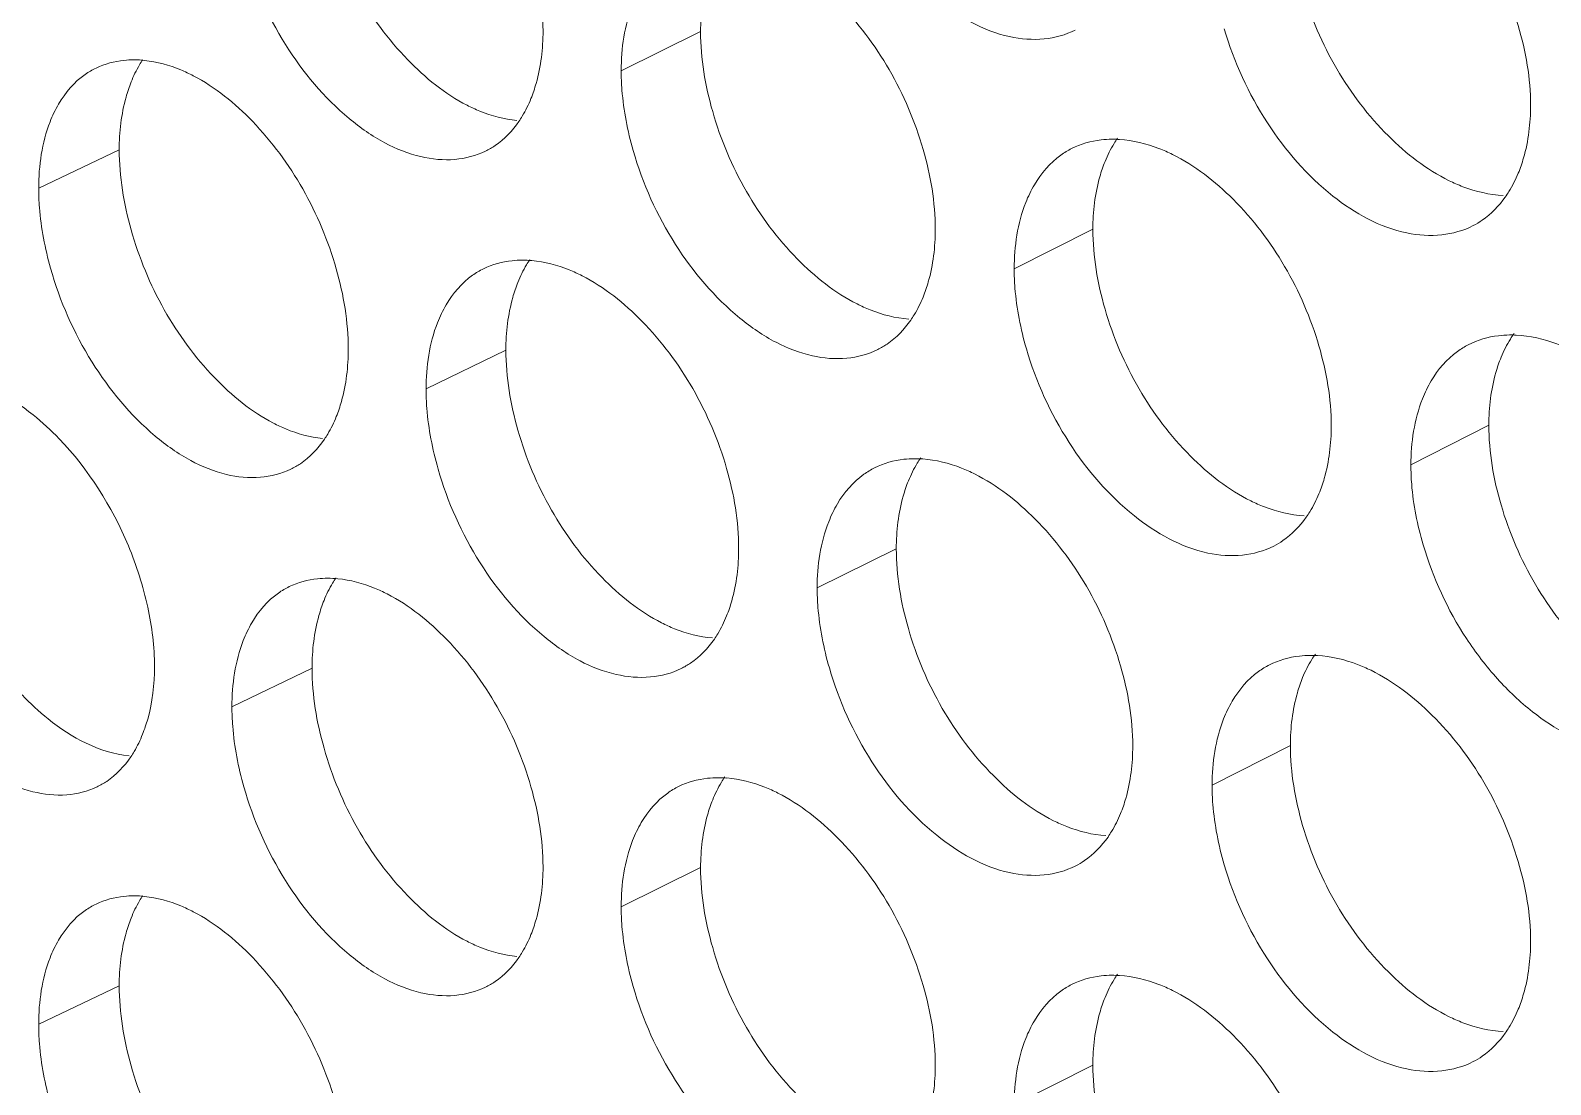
# Model space of a CAD drawing. Header units: millimetres. Extents: x 1177 to 4147, y 93 to 2194.
# Drawn here: x 2573.57 to 2587.9, y 967.18 to 977.11 of the extents above; entities that cross this region are included whole.
import ezdxf

# ---------------------------------------------------------------- set-up
doc = ezdxf.new("R2010")
doc.units = ezdxf.units.MM
doc.header["$LTSCALE"] = 0.1
doc.layers.get('0').update_dxf_attribs({"lineweight": 13})
doc.layers.add('标注', color=251, linetype='Continuous', lineweight=9)

# ---------------------------------------------------------------- blocks, each defined once
blk = doc.blocks.new('02')
at = {"layer": '标注'}
for p, q in [((4454.685, 987.121), (4453.616, 986.595)), ((4446.859, 985.532), (4445.775, 985.014)), ((4446.859, 985.532), (4445.775, 985.014)), ((4459.965, 984.461), (4458.906, 983.93)), ((4452.064, 982.835), (4450.989, 982.312)), ((4452.064, 982.835), (4450.989, 982.312)), ((4465.295, 981.826), (4464.246, 981.29)), ((4457.319, 980.163), (4456.254, 979.634)), ((4457.319, 980.163), (4456.254, 979.634)), ((4449.455, 978.555), (4448.376, 978.035)), ((4462.624, 977.515), (4461.569, 976.982)), ((4462.624, 977.515), (4461.569, 976.982)), ((4454.685, 975.871), (4453.616, 975.345)), ((4446.859, 974.282), (4445.775, 973.764)), ((4459.965, 973.211), (4458.906, 972.68))]:
    blk.add_line(p, q, dxfattribs=at)
for centre, radius, start, end in [((4447.053, 985.321), 1.421, 84.008, 89.7708), ((4447.053, 985.321), 1.421, 84.008, 89.7708), ((4460.232, 984.204), 1.468, 86.3729, 90.4645), ((4452.287, 982.606), 1.439, 84.9711, 90.0516), ((4452.287, 982.606), 1.439, 84.9711, 90.0516), ((4465.592, 981.551), 1.488, 87.2799, 90.7347), ((4457.571, 979.915), 1.459, 85.9113, 90.3279), ((4457.571, 979.915), 1.459, 85.9113, 90.3279), ((4449.664, 978.335), 1.43, 84.4925, 89.9118), ((4462.906, 977.249), 1.478, 86.8291, 90.6001), ((4462.906, 977.249), 1.478, 86.8291, 90.6001), ((4454.923, 975.632), 1.449, 85.444, 90.1903), ((4447.053, 974.071), 1.421, 84.008, 89.7708), ((4460.232, 972.954), 1.468, 86.3729, 90.4645)]:
    blk.add_arc(centre, radius, start, end, dxfattribs=at)
for points, knots in [([(4452.564, 987.131), (4452.564, 987.494), (4452.436, 988.246), (4451.993, 989.297), (4451.331, 990.191), (4450.765, 990.65), (4450.466, 990.804)], [0, 0, 0, 0, 0.24746, 0.512581, 0.770891, 1, 1, 1, 1]), ([(4449.455, 989.805), (4449.455, 989.442), (4449.582, 988.69), (4450.02, 987.639), (4450.678, 986.744), (4451.243, 986.284), (4451.541, 986.13)], [0, 0, 0, 0, 0.247764, 0.513029, 0.771178, 1, 1, 1, 1]), ([(4456.418, 989.808), (4456.546, 989.365), (4456.925, 988.53), (4457.757, 987.553), (4458.624, 987.051), (4459.301, 986.996), (4459.599, 987.077), (4459.729, 987.142)], [0, 0, 0, 0, 0.294207, 0.574275, 0.808437, 0.907868, 1, 1, 1, 1]), ([(4465.857, 986.128), (4465.857, 986.49), (4465.726, 987.242), (4465.272, 988.288), (4464.593, 989.176), (4464.014, 989.626), (4463.709, 989.776)], [0, 0, 0, 0, 0.246547, 0.510848, 0.769286, 1, 1, 1, 1]), ([(4462.624, 988.765), (4462.624, 988.402), (4462.754, 987.651), (4463.204, 986.603), (4463.879, 985.715), (4464.456, 985.264), (4464.76, 985.115)], [0, 0, 0, 0, 0.246852, 0.511298, 0.769575, 1, 1, 1, 1]), ([(4448.537, 988.208), (4448.662, 987.765), (4449.032, 986.932), (4449.744, 986.081), (4450.405, 985.615), (4450.894, 985.42), (4451.368, 985.374), (4451.662, 985.451), (4451.79, 985.513)], [0, 0, 0, 0, 0.295087, 0.575352, 0.699785, 0.810298, 0.90888, 1, 1, 1, 1]), ([(4454.848, 988.032), (4454.821, 987.966), (4454.721, 987.672), (4454.685, 987.358), (4454.685, 987.121)], [0, 0, 0, 0, 0.232686, 1, 1, 1, 1]), ([(4457.844, 984.461), (4457.844, 984.824), (4457.715, 985.575), (4457.268, 986.625), (4456.598, 987.516), (4456.027, 987.972), (4455.726, 988.124)], [0, 0, 0, 0, 0.247093, 0.511885, 0.770247, 1, 1, 1, 1]), ([(4453.886, 987.727), (4453.841, 987.65), (4453.673, 987.296), (4453.616, 986.896), (4453.616, 986.595)], [0, 0, 0, 0, 0.227639, 1, 1, 1, 1]), ([(4461.734, 987.157), (4461.864, 986.712), (4462.249, 985.877), (4463.091, 984.902), (4463.97, 984.406), (4464.653, 984.359), (4464.954, 984.443), (4465.084, 984.51)], [0, 0, 0, 0, 0.293319, 0.572966, 0.807416, 0.907301, 1, 1, 1, 1]), ([(4452.401, 986.22), (4452.428, 986.287), (4452.528, 986.58), (4452.564, 986.893), (4452.564, 987.131)], [0, 0, 0, 0, 0.232623, 1, 1, 1, 1]), ([(4454.685, 987.121), (4454.685, 986.758), (4454.813, 986.006), (4455.256, 984.956), (4455.921, 984.064), (4456.491, 983.607), (4456.791, 983.456)], [0, 0, 0, 0, 0.247397, 0.512334, 0.770535, 1, 1, 1, 1]), ([(4447.059, 986.741), (4447.013, 986.741), (4446.838, 986.733), (4446.665, 986.687), (4446.547, 986.631)], [0, 0, 0, 0, 0.258386, 1, 1, 1, 1]), ([(4447.059, 986.741), (4447.013, 986.741), (4446.838, 986.733), (4446.665, 986.687), (4446.547, 986.631)], [0, 0, 0, 0, 0.258386, 1, 1, 1, 1]), ([(4447.176, 986.743), (4447.161, 986.721), (4447.101, 986.625), (4447.051, 986.522), (4447.019, 986.443)], [0, 0, 0, 0, 0.242372, 1, 1, 1, 1]), ([(4447.176, 986.743), (4447.161, 986.721), (4447.101, 986.625), (4447.051, 986.522), (4447.019, 986.443)], [0, 0, 0, 0, 0.242372, 1, 1, 1, 1]), ([(4447.855, 986.528), (4447.8, 986.556), (4447.593, 986.653), (4447.368, 986.716), (4447.201, 986.733)], [0, 0, 0, 0, 0.266572, 1, 1, 1, 1]), ([(4447.855, 986.528), (4447.8, 986.556), (4447.593, 986.653), (4447.368, 986.716), (4447.201, 986.733)], [0, 0, 0, 0, 0.266572, 1, 1, 1, 1]), ([(4446.547, 986.631), (4446.496, 986.606), (4446.292, 986.488), (4446.133, 986.3), (4446.043, 986.146)], [0, 0, 0, 0, 0.241792, 1, 1, 1, 1]), ([(4446.547, 986.631), (4446.496, 986.606), (4446.292, 986.488), (4446.133, 986.3), (4446.043, 986.146)], [0, 0, 0, 0, 0.241792, 1, 1, 1, 1]), ([(4449.942, 982.85), (4449.942, 983.213), (4449.815, 983.965), (4449.375, 985.017), (4448.716, 985.912), (4448.152, 986.373), (4447.855, 986.528)], [0, 0, 0, 0, 0.247645, 0.51293, 0.771215, 1, 1, 1, 1]), ([(4449.942, 982.85), (4449.942, 983.213), (4449.815, 983.965), (4449.375, 985.017), (4448.716, 985.912), (4448.152, 986.373), (4447.855, 986.528)], [0, 0, 0, 0, 0.247645, 0.51293, 0.771215, 1, 1, 1, 1]), ([(4453.616, 986.595), (4453.616, 986.508), (4453.631, 986.145), (4453.702, 985.785), (4453.778, 985.519)], [0, 0, 0, 0, 0.238502, 1, 1, 1, 1]), ([(4447.019, 986.443), (4446.993, 986.376), (4446.895, 986.082), (4446.859, 985.769), (4446.859, 985.532)], [0, 0, 0, 0, 0.232238, 1, 1, 1, 1]), ([(4447.019, 986.443), (4446.993, 986.376), (4446.895, 986.082), (4446.859, 985.769), (4446.859, 985.532)], [0, 0, 0, 0, 0.232238, 1, 1, 1, 1]), ([(4446.043, 986.146), (4445.998, 986.069), (4445.831, 985.715), (4445.775, 985.316), (4445.775, 985.014)], [0, 0, 0, 0, 0.226902, 1, 1, 1, 1]), ([(4446.043, 986.146), (4445.998, 986.069), (4445.831, 985.715), (4445.775, 985.316), (4445.775, 985.014)], [0, 0, 0, 0, 0.226902, 1, 1, 1, 1]), ([(4451.541, 986.13), (4451.597, 986.102), (4451.81, 986.003), (4452.041, 985.941), (4452.213, 985.926)], [0, 0, 0, 0, 0.266595, 1, 1, 1, 1]), ([(4452.239, 985.913), (4452.255, 985.936), (4452.317, 986.034), (4452.369, 986.139), (4452.401, 986.22)], [0, 0, 0, 0, 0.242481, 1, 1, 1, 1]), ([(4465.691, 985.215), (4465.719, 985.282), (4465.82, 985.576), (4465.857, 985.89), (4465.857, 986.128)], [0, 0, 0, 0, 0.23337, 1, 1, 1, 1]), ([(4451.79, 985.513), (4451.834, 985.535), (4452.009, 985.635), (4452.153, 985.787), (4452.239, 985.913)], [0, 0, 0, 0, 0.24392, 1, 1, 1, 1]), ([(4446.859, 985.532), (4446.859, 985.169), (4446.985, 984.417), (4447.421, 983.364), (4448.076, 982.468), (4448.638, 982.006), (4448.935, 981.852)], [0, 0, 0, 0, 0.247948, 0.513377, 0.771501, 1, 1, 1, 1]), ([(4446.859, 985.532), (4446.859, 985.169), (4446.985, 984.417), (4447.421, 983.364), (4448.076, 982.468), (4448.638, 982.006), (4448.935, 981.852)], [0, 0, 0, 0, 0.247948, 0.513377, 0.771501, 1, 1, 1, 1]), ([(4453.778, 985.519), (4453.905, 985.075), (4454.28, 984.242), (4455.002, 983.393), (4455.671, 982.931), (4456.166, 982.74), (4456.644, 982.699), (4456.941, 982.779), (4457.07, 982.843)], [0, 0, 0, 0, 0.294183, 0.574014, 0.698487, 0.809259, 0.908301, 1, 1, 1, 1]), ([(4459.679, 985.547), (4459.628, 985.522), (4459.426, 985.4), (4459.268, 985.214), (4459.178, 985.061)], [0, 0, 0, 0, 0.242682, 1, 1, 1, 1]), ([(4460.221, 985.673), (4460.172, 985.672), (4459.986, 985.661), (4459.802, 985.609), (4459.679, 985.547)], [0, 0, 0, 0, 0.258432, 1, 1, 1, 1]), ([(4460.298, 985.688), (4460.281, 985.664), (4460.216, 985.564), (4460.163, 985.457), (4460.129, 985.373)], [0, 0, 0, 0, 0.242625, 1, 1, 1, 1]), ([(4461.036, 985.469), (4460.977, 985.498), (4460.751, 985.598), (4460.506, 985.658), (4460.325, 985.67)], [0, 0, 0, 0, 0.266738, 1, 1, 1, 1]), ([(4460.129, 985.373), (4460.102, 985.306), (4460.002, 985.012), (4459.965, 984.699), (4459.965, 984.461)], [0, 0, 0, 0, 0.232984, 1, 1, 1, 1]), ([(4463.174, 981.816), (4463.174, 982.178), (4463.043, 982.93), (4462.592, 983.978), (4461.916, 984.866), (4461.339, 985.319), (4461.036, 985.469)], [0, 0, 0, 0, 0.246729, 0.511193, 0.769606, 1, 1, 1, 1]), ([(4464.76, 985.115), (4464.821, 985.085), (4465.052, 984.984), (4465.304, 984.925), (4465.489, 984.916)], [0, 0, 0, 0, 0.266716, 1, 1, 1, 1]), ([(4465.517, 984.895), (4465.534, 984.919), (4465.601, 985.02), (4465.656, 985.13), (4465.691, 985.215)], [0, 0, 0, 0, 0.242757, 1, 1, 1, 1]), ([(4445.775, 985.014), (4445.775, 984.927), (4445.79, 984.563), (4445.86, 984.203), (4445.935, 983.936)], [0, 0, 0, 0, 0.238408, 1, 1, 1, 1]), ([(4445.775, 985.014), (4445.775, 984.927), (4445.79, 984.563), (4445.86, 984.203), (4445.935, 983.936)], [0, 0, 0, 0, 0.238408, 1, 1, 1, 1]), ([(4459.178, 985.061), (4459.133, 984.984), (4458.964, 984.631), (4458.906, 984.231), (4458.906, 983.93)], [0, 0, 0, 0, 0.228131, 1, 1, 1, 1]), ([(4465.084, 984.51), (4465.126, 984.532), (4465.294, 984.631), (4465.433, 984.775), (4465.517, 984.895)], [0, 0, 0, 0, 0.244921, 1, 1, 1, 1]), ([(4457.68, 983.549), (4457.707, 983.616), (4457.807, 983.91), (4457.844, 984.223), (4457.844, 984.461)], [0, 0, 0, 0, 0.232922, 1, 1, 1, 1]), ([(4459.965, 984.461), (4459.965, 984.098), (4460.094, 983.347), (4460.542, 982.298), (4461.214, 981.408), (4461.789, 980.955), (4462.091, 980.806)], [0, 0, 0, 0, 0.247033, 0.511643, 0.769894, 1, 1, 1, 1]), ([(4445.935, 983.936), (4446.06, 983.494), (4446.427, 982.662), (4447.134, 981.809), (4447.792, 981.341), (4448.277, 981.144), (4448.748, 981.096), (4449.042, 981.171), (4449.169, 981.232)], [0, 0, 0, 0, 0.295542, 0.576027, 0.700439, 0.810823, 0.909172, 1, 1, 1, 1]), ([(4445.935, 983.936), (4446.06, 983.494), (4446.427, 982.662), (4447.134, 981.809), (4447.792, 981.341), (4448.277, 981.144), (4448.748, 981.096), (4449.042, 981.171), (4449.169, 981.232)], [0, 0, 0, 0, 0.295542, 0.576027, 0.700439, 0.810823, 0.909172, 1, 1, 1, 1]), ([(4451.762, 983.929), (4451.711, 983.904), (4451.508, 983.784), (4451.349, 983.597), (4451.259, 983.444)], [0, 0, 0, 0, 0.242161, 1, 1, 1, 1]), ([(4451.762, 983.929), (4451.711, 983.904), (4451.508, 983.784), (4451.349, 983.597), (4451.259, 983.444)], [0, 0, 0, 0, 0.242161, 1, 1, 1, 1]), ([(4452.286, 984.045), (4452.239, 984.045), (4452.06, 984.036), (4451.882, 983.987), (4451.762, 983.929)], [0, 0, 0, 0, 0.258402, 1, 1, 1, 1]), ([(4452.286, 984.045), (4452.239, 984.045), (4452.06, 984.036), (4451.882, 983.987), (4451.762, 983.929)], [0, 0, 0, 0, 0.258402, 1, 1, 1, 1]), ([(4452.387, 984.053), (4452.371, 984.03), (4452.309, 983.932), (4452.258, 983.828), (4452.226, 983.746)], [0, 0, 0, 0, 0.242465, 1, 1, 1, 1]), ([(4452.387, 984.053), (4452.371, 984.03), (4452.309, 983.932), (4452.258, 983.828), (4452.226, 983.746)], [0, 0, 0, 0, 0.242465, 1, 1, 1, 1]), ([(4453.089, 983.836), (4453.033, 983.864), (4452.819, 983.963), (4452.586, 984.025), (4452.413, 984.04)], [0, 0, 0, 0, 0.266651, 1, 1, 1, 1]), ([(4453.089, 983.836), (4453.033, 983.864), (4452.819, 983.963), (4452.586, 984.025), (4452.413, 984.04)], [0, 0, 0, 0, 0.266651, 1, 1, 1, 1]), ([(4458.906, 983.93), (4458.906, 983.843), (4458.921, 983.48), (4458.993, 983.12), (4459.07, 982.854)], [0, 0, 0, 0, 0.238567, 1, 1, 1, 1]), ([(4452.226, 983.746), (4452.199, 983.68), (4452.1, 983.386), (4452.064, 983.073), (4452.064, 982.835)], [0, 0, 0, 0, 0.232536, 1, 1, 1, 1]), ([(4452.226, 983.746), (4452.199, 983.68), (4452.1, 983.386), (4452.064, 983.073), (4452.064, 982.835)], [0, 0, 0, 0, 0.232536, 1, 1, 1, 1]), ([(4455.197, 980.168), (4455.197, 980.531), (4455.069, 981.282), (4454.624, 982.332), (4453.958, 983.225), (4453.389, 983.683), (4453.089, 983.836)], [0, 0, 0, 0, 0.247276, 0.512232, 0.770569, 1, 1, 1, 1]), ([(4455.197, 980.168), (4455.197, 980.531), (4455.069, 981.282), (4454.624, 982.332), (4453.958, 983.225), (4453.389, 983.683), (4453.089, 983.836)], [0, 0, 0, 0, 0.247276, 0.512232, 0.770569, 1, 1, 1, 1]), ([(4456.791, 983.456), (4456.849, 983.427), (4457.069, 983.327), (4457.309, 983.266), (4457.486, 983.253)], [0, 0, 0, 0, 0.266655, 1, 1, 1, 1]), ([(4457.513, 983.237), (4457.529, 983.26), (4457.594, 983.36), (4457.646, 983.466), (4457.68, 983.549)], [0, 0, 0, 0, 0.242584, 1, 1, 1, 1]), ([(4451.259, 983.444), (4451.214, 983.367), (4451.046, 983.013), (4450.989, 982.613), (4450.989, 982.312)], [0, 0, 0, 0, 0.227393, 1, 1, 1, 1]), ([(4451.259, 983.444), (4451.214, 983.367), (4451.046, 983.013), (4450.989, 982.613), (4450.989, 982.312)], [0, 0, 0, 0, 0.227393, 1, 1, 1, 1]), ([(4457.07, 982.843), (4457.113, 982.865), (4457.286, 982.965), (4457.428, 983.113), (4457.513, 983.237)], [0, 0, 0, 0, 0.244338, 1, 1, 1, 1]), ([(4465.634, 983.059), (4465.617, 983.034), (4465.55, 982.933), (4465.496, 982.824), (4465.461, 982.739)], [0, 0, 0, 0, 0.242742, 1, 1, 1, 1]), ([(4449.781, 981.94), (4449.808, 982.006), (4449.907, 982.3), (4449.942, 982.613), (4449.942, 982.85)], [0, 0, 0, 0, 0.232474, 1, 1, 1, 1]), ([(4449.781, 981.94), (4449.808, 982.006), (4449.907, 982.3), (4449.942, 982.613), (4449.942, 982.85)], [0, 0, 0, 0, 0.232474, 1, 1, 1, 1]), ([(4459.07, 982.854), (4459.198, 982.41), (4459.581, 981.575), (4460.418, 980.6), (4461.291, 980.1), (4461.971, 980.049), (4462.27, 980.132), (4462.4, 980.198)], [0, 0, 0, 0, 0.293762, 0.573619, 0.807925, 0.907583, 1, 1, 1, 1]), ([(4465.018, 982.907), (4464.967, 982.881), (4464.767, 982.759), (4464.609, 982.573), (4464.519, 982.42)], [0, 0, 0, 0, 0.243008, 1, 1, 1, 1]), ([(4465.573, 983.039), (4465.523, 983.038), (4465.333, 983.026), (4465.144, 982.971), (4465.018, 982.907)], [0, 0, 0, 0, 0.258456, 1, 1, 1, 1]), ([(4466.395, 982.839), (4466.334, 982.869), (4466.101, 982.97), (4465.849, 983.028), (4465.662, 983.037)], [0, 0, 0, 0, 0.266777, 1, 1, 1, 1]), ([(4452.064, 982.835), (4452.064, 982.472), (4452.191, 981.72), (4452.632, 980.669), (4453.293, 979.775), (4453.861, 979.317), (4454.16, 979.165)], [0, 0, 0, 0, 0.24758, 0.512681, 0.770856, 1, 1, 1, 1]), ([(4452.064, 982.835), (4452.064, 982.472), (4452.191, 981.72), (4452.632, 980.669), (4453.293, 979.775), (4453.861, 979.317), (4454.16, 979.165)], [0, 0, 0, 0, 0.24758, 0.512681, 0.770856, 1, 1, 1, 1]), ([(4465.461, 982.739), (4465.433, 982.672), (4465.332, 982.378), (4465.295, 982.064), (4465.295, 981.826)], [0, 0, 0, 0, 0.233282, 1, 1, 1, 1]), ([(4446.05, 981.642), (4445.94, 981.757), (4445.535, 982.134), (4445.01, 982.42), (4444.615, 982.464)], [0, 0, 0, 0, 0.284731, 1, 1, 1, 1]), ([(4450.989, 982.312), (4450.989, 982.225), (4451.005, 981.861), (4451.075, 981.501), (4451.151, 981.235)], [0, 0, 0, 0, 0.238471, 1, 1, 1, 1]), ([(4450.989, 982.312), (4450.989, 982.225), (4451.005, 981.861), (4451.075, 981.501), (4451.151, 981.235)], [0, 0, 0, 0, 0.238471, 1, 1, 1, 1]), ([(4464.519, 982.42), (4464.474, 982.343), (4464.304, 981.99), (4464.246, 981.591), (4464.246, 981.29)], [0, 0, 0, 0, 0.228624, 1, 1, 1, 1]), ([(4448.935, 981.852), (4448.99, 981.824), (4449.199, 981.726), (4449.427, 981.663), (4449.595, 981.647)], [0, 0, 0, 0, 0.266559, 1, 1, 1, 1]), ([(4448.935, 981.852), (4448.99, 981.824), (4449.199, 981.726), (4449.427, 981.663), (4449.595, 981.647)], [0, 0, 0, 0, 0.266559, 1, 1, 1, 1]), ([(4449.621, 981.635), (4449.637, 981.658), (4449.698, 981.755), (4449.749, 981.859), (4449.781, 981.94)], [0, 0, 0, 0, 0.242432, 1, 1, 1, 1]), ([(4449.621, 981.635), (4449.637, 981.658), (4449.698, 981.755), (4449.749, 981.859), (4449.781, 981.94)], [0, 0, 0, 0, 0.242432, 1, 1, 1, 1]), ([(4463.008, 980.903), (4463.036, 980.97), (4463.137, 981.264), (4463.174, 981.578), (4463.174, 981.816)], [0, 0, 0, 0, 0.233221, 1, 1, 1, 1]), ([(4465.295, 981.826), (4465.295, 981.463), (4465.425, 980.712), (4465.878, 979.665), (4466.556, 978.778), (4467.136, 978.329), (4467.441, 978.181)], [0, 0, 0, 0, 0.246671, 0.510955, 0.769257, 1, 1, 1, 1]), ([(4447.334, 978.575), (4447.334, 978.844), (4447.263, 979.402), (4446.92, 980.481), (4446.446, 981.23), (4446.05, 981.642)], [0, 0, 0, 0, 0.238081, 0.493556, 1, 1, 1, 1]), ([(4449.169, 981.232), (4449.213, 981.254), (4449.39, 981.355), (4449.535, 981.508), (4449.621, 981.635)], [0, 0, 0, 0, 0.2437, 1, 1, 1, 1]), ([(4449.169, 981.232), (4449.213, 981.254), (4449.39, 981.355), (4449.535, 981.508), (4449.621, 981.635)], [0, 0, 0, 0, 0.2437, 1, 1, 1, 1]), ([(4451.151, 981.235), (4451.278, 980.792), (4451.649, 979.959), (4452.367, 979.109), (4453.032, 978.645), (4453.524, 978.452), (4454, 978.409), (4454.295, 978.487), (4454.423, 978.55)], [0, 0, 0, 0, 0.294634, 0.574682, 0.699134, 0.809777, 0.908589, 1, 1, 1, 1]), ([(4451.151, 981.235), (4451.278, 980.792), (4451.649, 979.959), (4452.367, 979.109), (4453.032, 978.645), (4453.524, 978.452), (4454, 978.409), (4454.295, 978.487), (4454.423, 978.55)], [0, 0, 0, 0, 0.294634, 0.574682, 0.699134, 0.809777, 0.908589, 1, 1, 1, 1]), ([(4457.027, 981.252), (4456.976, 981.226), (4456.774, 981.105), (4456.616, 980.919), (4456.526, 980.766)], [0, 0, 0, 0, 0.242512, 1, 1, 1, 1]), ([(4457.027, 981.252), (4456.976, 981.226), (4456.774, 981.105), (4456.616, 980.919), (4456.526, 980.766)], [0, 0, 0, 0, 0.242512, 1, 1, 1, 1]), ([(4457.563, 981.374), (4457.516, 981.374), (4457.332, 981.363), (4457.149, 981.312), (4457.027, 981.252)], [0, 0, 0, 0, 0.258421, 1, 1, 1, 1]), ([(4457.563, 981.374), (4457.516, 981.374), (4457.332, 981.363), (4457.149, 981.312), (4457.027, 981.252)], [0, 0, 0, 0, 0.258421, 1, 1, 1, 1]), ([(4457.648, 981.387), (4457.632, 981.363), (4457.568, 981.264), (4457.516, 981.157), (4457.482, 981.075)], [0, 0, 0, 0, 0.242569, 1, 1, 1, 1]), ([(4457.648, 981.387), (4457.632, 981.363), (4457.568, 981.264), (4457.516, 981.157), (4457.482, 981.075)], [0, 0, 0, 0, 0.242569, 1, 1, 1, 1]), ([(4458.374, 981.168), (4458.316, 981.197), (4458.094, 981.297), (4457.853, 981.358), (4457.675, 981.37)], [0, 0, 0, 0, 0.266713, 1, 1, 1, 1]), ([(4458.374, 981.168), (4458.316, 981.197), (4458.094, 981.297), (4457.853, 981.358), (4457.675, 981.37)], [0, 0, 0, 0, 0.266713, 1, 1, 1, 1]), ([(4464.246, 981.29), (4464.246, 981.203), (4464.261, 980.84), (4464.333, 980.48), (4464.411, 980.215)], [0, 0, 0, 0, 0.238632, 1, 1, 1, 1]), ([(4457.482, 981.075), (4457.455, 981.008), (4457.355, 980.714), (4457.319, 980.4), (4457.319, 980.163)], [0, 0, 0, 0, 0.232835, 1, 1, 1, 1]), ([(4457.482, 981.075), (4457.455, 981.008), (4457.355, 980.714), (4457.319, 980.4), (4457.319, 980.163)], [0, 0, 0, 0, 0.232835, 1, 1, 1, 1]), ([(4460.502, 977.51), (4460.502, 977.873), (4460.373, 978.625), (4459.923, 979.673), (4459.251, 980.563), (4458.677, 981.017), (4458.374, 981.168)], [0, 0, 0, 0, 0.246911, 0.511538, 0.769926, 1, 1, 1, 1]), ([(4460.502, 977.51), (4460.502, 977.873), (4460.373, 978.625), (4459.923, 979.673), (4459.251, 980.563), (4458.677, 981.017), (4458.374, 981.168)], [0, 0, 0, 0, 0.246911, 0.511538, 0.769926, 1, 1, 1, 1]), ([(4462.091, 980.806), (4462.151, 980.776), (4462.379, 980.675), (4462.626, 980.616), (4462.809, 980.605)], [0, 0, 0, 0, 0.2667, 1, 1, 1, 1]), ([(4462.837, 980.586), (4462.854, 980.61), (4462.92, 980.71), (4462.974, 980.819), (4463.008, 980.903)], [0, 0, 0, 0, 0.242697, 1, 1, 1, 1]), ([(4456.526, 980.766), (4456.481, 980.689), (4456.312, 980.335), (4456.254, 979.936), (4456.254, 979.634)], [0, 0, 0, 0, 0.227885, 1, 1, 1, 1]), ([(4456.526, 980.766), (4456.481, 980.689), (4456.312, 980.335), (4456.254, 979.936), (4456.254, 979.634)], [0, 0, 0, 0, 0.227885, 1, 1, 1, 1]), ([(4462.4, 980.198), (4462.443, 980.22), (4462.612, 980.319), (4462.752, 980.465), (4462.837, 980.586)], [0, 0, 0, 0, 0.244733, 1, 1, 1, 1]), ([(4464.411, 980.215), (4464.542, 979.77), (4464.836, 979.13), (4465.392, 978.409), (4465.981, 977.847), (4466.662, 977.469), (4467.348, 977.424), (4467.649, 977.511), (4467.78, 977.578)], [0, 0, 0, 0, 0.292621, 0.4365, 0.572692, 0.807081, 0.907102, 1, 1, 1, 1]), ([(4455.034, 979.257), (4455.062, 979.323), (4455.161, 979.617), (4455.197, 979.93), (4455.197, 980.168)], [0, 0, 0, 0, 0.232772, 1, 1, 1, 1]), ([(4455.034, 979.257), (4455.062, 979.323), (4455.161, 979.617), (4455.197, 979.93), (4455.197, 980.168)], [0, 0, 0, 0, 0.232772, 1, 1, 1, 1]), ([(4457.319, 980.163), (4457.319, 979.8), (4457.447, 979.048), (4457.893, 977.999), (4458.561, 977.108), (4459.134, 976.653), (4459.435, 976.502)], [0, 0, 0, 0, 0.247215, 0.511988, 0.770214, 1, 1, 1, 1]), ([(4457.319, 980.163), (4457.319, 979.8), (4457.447, 979.048), (4457.893, 977.999), (4458.561, 977.108), (4459.134, 976.653), (4459.435, 976.502)], [0, 0, 0, 0, 0.247215, 0.511988, 0.770214, 1, 1, 1, 1]), ([(4449.775, 979.77), (4449.76, 979.747), (4449.699, 979.65), (4449.648, 979.547), (4449.616, 979.466)], [0, 0, 0, 0, 0.242417, 1, 1, 1, 1]), ([(4443.346, 979.671), (4443.47, 979.229), (4443.834, 978.398), (4444.537, 977.544), (4445.19, 977.073), (4445.673, 976.875), (4446.142, 976.824), (4446.434, 976.897), (4446.561, 976.958)], [0, 0, 0, 0, 0.295999, 0.576706, 0.701098, 0.811352, 0.909467, 1, 1, 1, 1]), ([(4449.148, 979.652), (4449.097, 979.627), (4448.894, 979.508), (4448.735, 979.321), (4448.645, 979.167)], [0, 0, 0, 0, 0.241979, 1, 1, 1, 1]), ([(4449.666, 979.765), (4449.62, 979.765), (4449.443, 979.756), (4449.267, 979.709), (4449.148, 979.652)], [0, 0, 0, 0, 0.258394, 1, 1, 1, 1]), ([(4450.466, 979.554), (4450.411, 979.582), (4450.2, 979.68), (4449.971, 979.742), (4449.801, 979.758)], [0, 0, 0, 0, 0.266613, 1, 1, 1, 1]), ([(4456.254, 979.634), (4456.254, 979.548), (4456.27, 979.184), (4456.341, 978.824), (4456.418, 978.558)], [0, 0, 0, 0, 0.238534, 1, 1, 1, 1]), ([(4456.254, 979.634), (4456.254, 979.548), (4456.27, 979.184), (4456.341, 978.824), (4456.418, 978.558)], [0, 0, 0, 0, 0.238534, 1, 1, 1, 1]), ([(4449.616, 979.466), (4449.589, 979.4), (4449.491, 979.106), (4449.455, 978.793), (4449.455, 978.555)], [0, 0, 0, 0, 0.232387, 1, 1, 1, 1]), ([(4452.564, 975.881), (4452.564, 976.244), (4452.436, 976.996), (4451.993, 978.047), (4451.331, 978.941), (4450.765, 979.4), (4450.466, 979.554)], [0, 0, 0, 0, 0.24746, 0.512581, 0.770891, 1, 1, 1, 1]), ([(4448.645, 979.167), (4448.6, 979.09), (4448.432, 978.736), (4448.376, 978.336), (4448.376, 978.035)], [0, 0, 0, 0, 0.227147, 1, 1, 1, 1]), ([(4454.16, 979.165), (4454.217, 979.136), (4454.433, 979.037), (4454.669, 978.976), (4454.843, 978.962)], [0, 0, 0, 0, 0.266627, 1, 1, 1, 1]), ([(4454.16, 979.165), (4454.217, 979.136), (4454.433, 979.037), (4454.669, 978.976), (4454.843, 978.962)], [0, 0, 0, 0, 0.266627, 1, 1, 1, 1]), ([(4454.87, 978.947), (4454.886, 978.97), (4454.949, 979.069), (4455.001, 979.174), (4455.034, 979.257)], [0, 0, 0, 0, 0.242531, 1, 1, 1, 1]), ([(4454.87, 978.947), (4454.886, 978.97), (4454.949, 979.069), (4455.001, 979.174), (4455.034, 979.257)], [0, 0, 0, 0, 0.242531, 1, 1, 1, 1]), ([(4454.423, 978.55), (4454.467, 978.571), (4454.641, 978.672), (4454.784, 978.822), (4454.87, 978.947)], [0, 0, 0, 0, 0.244132, 1, 1, 1, 1]), ([(4454.423, 978.55), (4454.467, 978.571), (4454.641, 978.672), (4454.784, 978.822), (4454.87, 978.947)], [0, 0, 0, 0, 0.244132, 1, 1, 1, 1]), ([(4462.96, 978.745), (4462.943, 978.721), (4462.877, 978.62), (4462.823, 978.512), (4462.789, 978.428)], [0, 0, 0, 0, 0.242682, 1, 1, 1, 1]), ([(4462.96, 978.745), (4462.943, 978.721), (4462.877, 978.62), (4462.823, 978.512), (4462.789, 978.428)], [0, 0, 0, 0, 0.242682, 1, 1, 1, 1]), ([(4447.173, 977.665), (4447.2, 977.732), (4447.299, 978.026), (4447.334, 978.338), (4447.334, 978.575)], [0, 0, 0, 0, 0.232325, 1, 1, 1, 1]), ([(4449.455, 978.555), (4449.455, 978.192), (4449.582, 977.44), (4450.02, 976.389), (4450.678, 975.494), (4451.243, 975.034), (4451.541, 974.88)], [0, 0, 0, 0, 0.247764, 0.513029, 0.771178, 1, 1, 1, 1]), ([(4456.418, 978.558), (4456.546, 978.115), (4456.925, 977.28), (4457.757, 976.303), (4458.624, 975.801), (4459.301, 975.746), (4459.599, 975.827), (4459.729, 975.892)], [0, 0, 0, 0, 0.294207, 0.574275, 0.808437, 0.907868, 1, 1, 1, 1]), ([(4456.418, 978.558), (4456.546, 978.115), (4456.925, 977.28), (4457.757, 976.303), (4458.624, 975.801), (4459.301, 975.746), (4459.599, 975.827), (4459.729, 975.892)], [0, 0, 0, 0, 0.294207, 0.574275, 0.808437, 0.907868, 1, 1, 1, 1]), ([(4462.342, 978.599), (4462.291, 978.573), (4462.09, 978.451), (4461.932, 978.266), (4461.842, 978.113)], [0, 0, 0, 0, 0.242847, 1, 1, 1, 1]), ([(4462.342, 978.599), (4462.291, 978.573), (4462.09, 978.451), (4461.932, 978.266), (4461.842, 978.113)], [0, 0, 0, 0, 0.242847, 1, 1, 1, 1]), ([(4462.89, 978.727), (4462.842, 978.727), (4462.653, 978.716), (4462.467, 978.662), (4462.342, 978.599)], [0, 0, 0, 0, 0.258444, 1, 1, 1, 1]), ([(4462.89, 978.727), (4462.842, 978.727), (4462.653, 978.716), (4462.467, 978.662), (4462.342, 978.599)], [0, 0, 0, 0, 0.258444, 1, 1, 1, 1]), ([(4463.709, 978.526), (4463.649, 978.555), (4463.42, 978.656), (4463.171, 978.715), (4462.988, 978.725)], [0, 0, 0, 0, 0.266759, 1, 1, 1, 1]), ([(4463.709, 978.526), (4463.649, 978.555), (4463.42, 978.656), (4463.171, 978.715), (4462.988, 978.725)], [0, 0, 0, 0, 0.266759, 1, 1, 1, 1]), ([(4462.789, 978.428), (4462.761, 978.361), (4462.661, 978.067), (4462.624, 977.753), (4462.624, 977.515)], [0, 0, 0, 0, 0.233133, 1, 1, 1, 1]), ([(4462.789, 978.428), (4462.761, 978.361), (4462.661, 978.067), (4462.624, 977.753), (4462.624, 977.515)], [0, 0, 0, 0, 0.233133, 1, 1, 1, 1]), ([(4465.857, 974.878), (4465.857, 975.24), (4465.726, 975.992), (4465.272, 977.038), (4464.593, 977.926), (4464.014, 978.376), (4463.709, 978.526)], [0, 0, 0, 0, 0.246547, 0.510848, 0.769286, 1, 1, 1, 1]), ([(4465.857, 974.878), (4465.857, 975.24), (4465.726, 975.992), (4465.272, 977.038), (4464.593, 977.926), (4464.014, 978.376), (4463.709, 978.526)], [0, 0, 0, 0, 0.246547, 0.510848, 0.769286, 1, 1, 1, 1]), ([(4445.552, 978.195), (4445.662, 978.08), (4446.067, 977.701), (4446.594, 977.416), (4446.991, 977.374)], [0, 0, 0, 0, 0.28484, 1, 1, 1, 1]), ([(4448.376, 978.035), (4448.376, 977.948), (4448.391, 977.584), (4448.461, 977.224), (4448.537, 976.958)], [0, 0, 0, 0, 0.238439, 1, 1, 1, 1]), ([(4461.842, 978.113), (4461.797, 978.036), (4461.628, 977.682), (4461.569, 977.283), (4461.569, 976.982)], [0, 0, 0, 0, 0.228378, 1, 1, 1, 1]), ([(4461.842, 978.113), (4461.797, 978.036), (4461.628, 977.682), (4461.569, 977.283), (4461.569, 976.982)], [0, 0, 0, 0, 0.228378, 1, 1, 1, 1]), ([(4447.016, 977.364), (4447.031, 977.387), (4447.092, 977.483), (4447.141, 977.586), (4447.173, 977.665)], [0, 0, 0, 0, 0.242387, 1, 1, 1, 1]), ([(4446.561, 976.958), (4446.606, 976.979), (4446.784, 977.081), (4446.93, 977.235), (4447.016, 977.364)], [0, 0, 0, 0, 0.243475, 1, 1, 1, 1]), ([(4460.338, 976.598), (4460.365, 976.665), (4460.466, 976.959), (4460.502, 977.272), (4460.502, 977.51)], [0, 0, 0, 0, 0.233071, 1, 1, 1, 1]), ([(4460.338, 976.598), (4460.365, 976.665), (4460.466, 976.959), (4460.502, 977.272), (4460.502, 977.51)], [0, 0, 0, 0, 0.233071, 1, 1, 1, 1]), ([(4462.624, 977.515), (4462.624, 977.152), (4462.754, 976.401), (4463.204, 975.353), (4463.879, 974.465), (4464.456, 974.014), (4464.76, 973.865)], [0, 0, 0, 0, 0.246852, 0.511298, 0.769575, 1, 1, 1, 1]), ([(4462.624, 977.515), (4462.624, 977.152), (4462.754, 976.401), (4463.204, 975.353), (4463.879, 974.465), (4464.456, 974.014), (4464.76, 973.865)], [0, 0, 0, 0, 0.246852, 0.511298, 0.769575, 1, 1, 1, 1]), ([(4448.537, 976.958), (4448.662, 976.515), (4449.032, 975.682), (4449.744, 974.831), (4450.405, 974.365), (4450.894, 974.17), (4451.368, 974.124), (4451.662, 974.201), (4451.79, 974.263)], [0, 0, 0, 0, 0.295087, 0.575352, 0.699785, 0.810298, 0.90888, 1, 1, 1, 1]), ([(4454.388, 976.962), (4454.337, 976.937), (4454.135, 976.817), (4453.976, 976.63), (4453.886, 976.477)], [0, 0, 0, 0, 0.242339, 1, 1, 1, 1]), ([(4454.918, 977.081), (4454.871, 977.081), (4454.69, 977.072), (4454.509, 977.022), (4454.388, 976.962)], [0, 0, 0, 0, 0.258411, 1, 1, 1, 1]), ([(4455.011, 977.092), (4454.995, 977.068), (4454.932, 976.97), (4454.881, 976.864), (4454.848, 976.782)], [0, 0, 0, 0, 0.242516, 1, 1, 1, 1]), ([(4455.726, 976.874), (4455.669, 976.903), (4455.45, 977.002), (4455.213, 977.063), (4455.038, 977.077)], [0, 0, 0, 0, 0.266684, 1, 1, 1, 1]), ([(4461.569, 976.982), (4461.569, 976.895), (4461.585, 976.532), (4461.657, 976.172), (4461.734, 975.907)], [0, 0, 0, 0, 0.238599, 1, 1, 1, 1]), ([(4461.569, 976.982), (4461.569, 976.895), (4461.585, 976.532), (4461.657, 976.172), (4461.734, 975.907)], [0, 0, 0, 0, 0.238599, 1, 1, 1, 1]), ([(4454.848, 976.782), (4454.821, 976.716), (4454.721, 976.422), (4454.685, 976.108), (4454.685, 975.871)], [0, 0, 0, 0, 0.232686, 1, 1, 1, 1]), ([(4457.844, 973.211), (4457.844, 973.574), (4457.715, 974.325), (4457.268, 975.375), (4456.598, 976.266), (4456.027, 976.722), (4455.726, 976.874)], [0, 0, 0, 0, 0.247093, 0.511885, 0.770247, 1, 1, 1, 1]), ([(4459.435, 976.502), (4459.494, 976.473), (4459.718, 976.373), (4459.961, 976.313), (4460.141, 976.301)], [0, 0, 0, 0, 0.266679, 1, 1, 1, 1]), ([(4459.435, 976.502), (4459.494, 976.473), (4459.718, 976.373), (4459.961, 976.313), (4460.141, 976.301)], [0, 0, 0, 0, 0.266679, 1, 1, 1, 1]), ([(4460.169, 976.283), (4460.185, 976.307), (4460.25, 976.407), (4460.304, 976.515), (4460.338, 976.598)], [0, 0, 0, 0, 0.24264, 1, 1, 1, 1]), ([(4460.169, 976.283), (4460.185, 976.307), (4460.25, 976.407), (4460.304, 976.515), (4460.338, 976.598)], [0, 0, 0, 0, 0.24264, 1, 1, 1, 1]), ([(4453.886, 976.477), (4453.841, 976.4), (4453.673, 976.046), (4453.616, 975.646), (4453.616, 975.345)], [0, 0, 0, 0, 0.227639, 1, 1, 1, 1]), ([(4459.729, 975.892), (4459.772, 975.914), (4459.942, 976.014), (4460.083, 976.161), (4460.169, 976.283)], [0, 0, 0, 0, 0.244538, 1, 1, 1, 1]), ([(4459.729, 975.892), (4459.772, 975.914), (4459.942, 976.014), (4460.083, 976.161), (4460.169, 976.283)], [0, 0, 0, 0, 0.244538, 1, 1, 1, 1]), ([(4452.401, 974.97), (4452.428, 975.037), (4452.528, 975.33), (4452.564, 975.643), (4452.564, 975.881)], [0, 0, 0, 0, 0.232623, 1, 1, 1, 1]), ([(4461.734, 975.907), (4461.864, 975.462), (4462.249, 974.627), (4463.091, 973.652), (4463.97, 973.156), (4464.653, 973.109), (4464.954, 973.193), (4465.084, 973.26)], [0, 0, 0, 0, 0.293319, 0.572966, 0.807416, 0.907301, 1, 1, 1, 1]), ([(4461.734, 975.907), (4461.864, 975.462), (4462.249, 974.627), (4463.091, 973.652), (4463.97, 973.156), (4464.653, 973.109), (4464.954, 973.193), (4465.084, 973.26)], [0, 0, 0, 0, 0.293319, 0.572966, 0.807416, 0.907301, 1, 1, 1, 1]), ([(4454.685, 975.871), (4454.685, 975.508), (4454.813, 974.756), (4455.256, 973.706), (4455.921, 972.814), (4456.491, 972.357), (4456.791, 972.206)], [0, 0, 0, 0, 0.247397, 0.512334, 0.770535, 1, 1, 1, 1]), ([(4447.059, 975.491), (4447.013, 975.491), (4446.838, 975.483), (4446.665, 975.437), (4446.547, 975.381)], [0, 0, 0, 0, 0.258386, 1, 1, 1, 1]), ([(4447.176, 975.493), (4447.161, 975.471), (4447.101, 975.375), (4447.051, 975.272), (4447.019, 975.193)], [0, 0, 0, 0, 0.242372, 1, 1, 1, 1]), ([(4447.855, 975.278), (4447.8, 975.306), (4447.593, 975.403), (4447.368, 975.466), (4447.201, 975.483)], [0, 0, 0, 0, 0.266572, 1, 1, 1, 1]), ([(4446.547, 975.381), (4446.496, 975.356), (4446.292, 975.238), (4446.133, 975.05), (4446.043, 974.896)], [0, 0, 0, 0, 0.241792, 1, 1, 1, 1]), ([(4449.942, 971.6), (4449.942, 971.963), (4449.815, 972.715), (4449.375, 973.767), (4448.716, 974.662), (4448.152, 975.123), (4447.855, 975.278)], [0, 0, 0, 0, 0.247645, 0.51293, 0.771215, 1, 1, 1, 1]), ([(4453.616, 975.345), (4453.616, 975.258), (4453.631, 974.895), (4453.702, 974.535), (4453.778, 974.269)], [0, 0, 0, 0, 0.238502, 1, 1, 1, 1]), ([(4447.019, 975.193), (4446.993, 975.126), (4446.895, 974.832), (4446.859, 974.519), (4446.859, 974.282)], [0, 0, 0, 0, 0.232238, 1, 1, 1, 1]), ([(4446.043, 974.896), (4445.998, 974.819), (4445.831, 974.465), (4445.775, 974.066), (4445.775, 973.764)], [0, 0, 0, 0, 0.226902, 1, 1, 1, 1]), ([(4451.541, 974.88), (4451.597, 974.852), (4451.81, 974.753), (4452.041, 974.691), (4452.213, 974.676)], [0, 0, 0, 0, 0.266595, 1, 1, 1, 1]), ([(4452.239, 974.663), (4452.255, 974.686), (4452.317, 974.784), (4452.369, 974.889), (4452.401, 974.97)], [0, 0, 0, 0, 0.242481, 1, 1, 1, 1]), ([(4465.691, 973.965), (4465.719, 974.032), (4465.82, 974.326), (4465.857, 974.64), (4465.857, 974.878)], [0, 0, 0, 0, 0.23337, 1, 1, 1, 1]), ([(4465.691, 973.965), (4465.719, 974.032), (4465.82, 974.326), (4465.857, 974.64), (4465.857, 974.878)], [0, 0, 0, 0, 0.23337, 1, 1, 1, 1]), ([(4451.79, 974.263), (4451.834, 974.285), (4452.009, 974.385), (4452.153, 974.537), (4452.239, 974.663)], [0, 0, 0, 0, 0.24392, 1, 1, 1, 1]), ([(4446.859, 974.282), (4446.859, 973.919), (4446.985, 973.167), (4447.421, 972.114), (4448.076, 971.218), (4448.638, 970.756), (4448.935, 970.602)], [0, 0, 0, 0, 0.247948, 0.513377, 0.771501, 1, 1, 1, 1]), ([(4453.778, 974.269), (4453.905, 973.825), (4454.28, 972.992), (4455.002, 972.143), (4455.671, 971.681), (4456.166, 971.49), (4456.644, 971.449), (4456.941, 971.529), (4457.07, 971.593)], [0, 0, 0, 0, 0.294183, 0.574014, 0.698487, 0.809259, 0.908301, 1, 1, 1, 1]), ([(4459.679, 974.297), (4459.628, 974.272), (4459.426, 974.15), (4459.268, 973.964), (4459.178, 973.811)], [0, 0, 0, 0, 0.242682, 1, 1, 1, 1]), ([(4460.221, 974.423), (4460.172, 974.422), (4459.986, 974.411), (4459.802, 974.359), (4459.679, 974.297)], [0, 0, 0, 0, 0.258432, 1, 1, 1, 1]), ([(4460.298, 974.438), (4460.281, 974.414), (4460.216, 974.314), (4460.163, 974.207), (4460.129, 974.123)], [0, 0, 0, 0, 0.242625, 1, 1, 1, 1]), ([(4461.036, 974.219), (4460.977, 974.248), (4460.751, 974.348), (4460.506, 974.408), (4460.325, 974.42)], [0, 0, 0, 0, 0.266738, 1, 1, 1, 1]), ([(4460.129, 974.123), (4460.102, 974.056), (4460.002, 973.762), (4459.965, 973.449), (4459.965, 973.211)], [0, 0, 0, 0, 0.232984, 1, 1, 1, 1]), ([(4463.174, 970.566), (4463.174, 970.928), (4463.043, 971.68), (4462.592, 972.728), (4461.916, 973.616), (4461.339, 974.069), (4461.036, 974.219)], [0, 0, 0, 0, 0.246729, 0.511193, 0.769606, 1, 1, 1, 1]), ([(4464.76, 973.865), (4464.821, 973.835), (4465.052, 973.734), (4465.304, 973.675), (4465.489, 973.666)], [0, 0, 0, 0, 0.266716, 1, 1, 1, 1]), ([(4464.76, 973.865), (4464.821, 973.835), (4465.052, 973.734), (4465.304, 973.675), (4465.489, 973.666)], [0, 0, 0, 0, 0.266716, 1, 1, 1, 1]), ([(4465.517, 973.645), (4465.534, 973.669), (4465.601, 973.77), (4465.656, 973.88), (4465.691, 973.965)], [0, 0, 0, 0, 0.242757, 1, 1, 1, 1]), ([(4465.517, 973.645), (4465.534, 973.669), (4465.601, 973.77), (4465.656, 973.88), (4465.691, 973.965)], [0, 0, 0, 0, 0.242757, 1, 1, 1, 1]), ([(4445.775, 973.764), (4445.775, 973.677), (4445.79, 973.313), (4445.86, 972.953), (4445.935, 972.686)], [0, 0, 0, 0, 0.238408, 1, 1, 1, 1]), ([(4459.178, 973.811), (4459.133, 973.734), (4458.964, 973.381), (4458.906, 972.981), (4458.906, 972.68)], [0, 0, 0, 0, 0.228131, 1, 1, 1, 1]), ([(4465.084, 973.26), (4465.126, 973.282), (4465.294, 973.381), (4465.433, 973.525), (4465.517, 973.645)], [0, 0, 0, 0, 0.244921, 1, 1, 1, 1]), ([(4465.084, 973.26), (4465.126, 973.282), (4465.294, 973.381), (4465.433, 973.525), (4465.517, 973.645)], [0, 0, 0, 0, 0.244921, 1, 1, 1, 1]), ([(4457.68, 972.299), (4457.707, 972.366), (4457.807, 972.66), (4457.844, 972.973), (4457.844, 973.211)], [0, 0, 0, 0, 0.232922, 1, 1, 1, 1]), ([(4459.965, 973.211), (4459.965, 972.848), (4460.094, 972.097), (4460.542, 971.048), (4461.214, 970.158), (4461.789, 969.705), (4462.091, 969.556)], [0, 0, 0, 0, 0.247033, 0.511643, 0.769894, 1, 1, 1, 1])]:
    blk.add_open_spline(points, degree=3, knots=knots, dxfattribs=at)

msp = doc.modelspace()

# ---------------------------------------------------------------- block references
at = {"xscale": 0.7, "yscale": 0.7, "zscale": 0.7}
msp.add_blockref('02', (-538.391, 286.112), dxfattribs=at)

doc.saveas('drawing.dxf')
